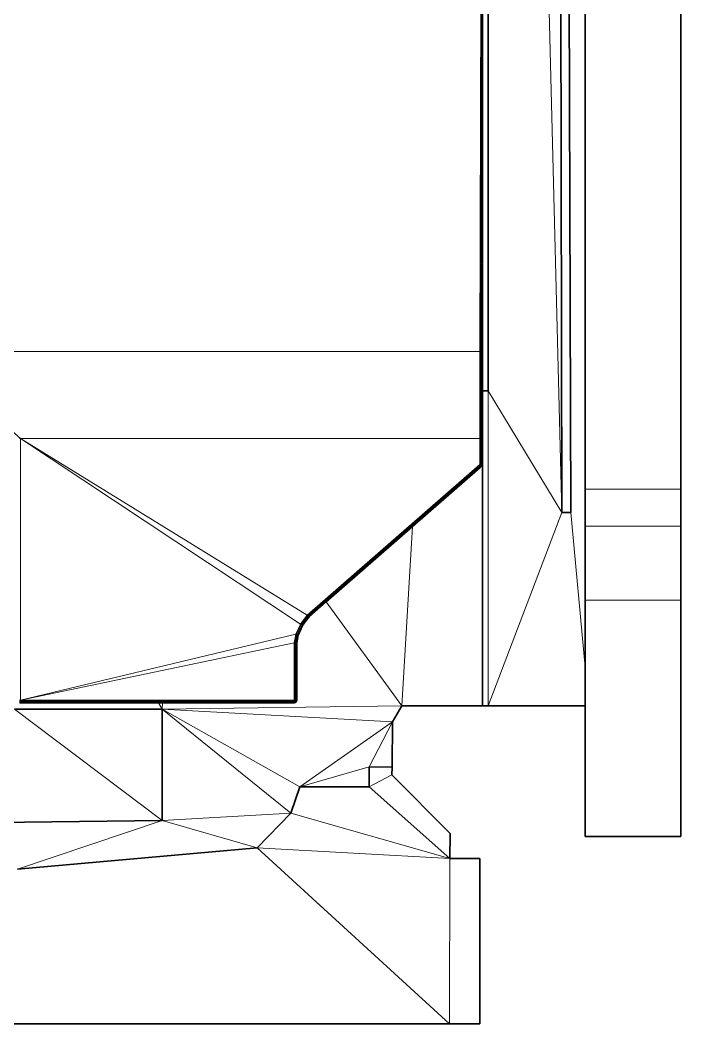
# Model space of a CAD drawing. Header units: inches. Extents: x 1 to 101, y 1 to 36.
# Drawn here: x 62.67 to 75.72, y 0.91 to 20.72 of the extents above; entities that cross this region are included whole.
import ezdxf

# ---------------------------------------------------------------- set-up
doc = ezdxf.new("R2010")
doc.units = ezdxf.units.IN
doc.header["$MEASUREMENT"] = 0
doc.layers.add('Default', color=7, linetype='Continuous')

msp = doc.modelspace()

# ---------------------------------------------------------------- linework, layer by layer
at = {"layer": 'Default', "color": 254, "lineweight": 0, "true_color": 0xcccccc, "transparency": 33554687}
for p, q in [((71.919, 34.162), (71.919, 13.4)), ((71.919, 13.4), (71.919, 34.162)), ((72.782, 34.162), (73.372, 11.001)), ((73.372, 11.001), (72.782, 34.162)), ((73.322, 34.162), (73.372, 11.001)), ((73.372, 11.001), (73.322, 34.162)), ((73.474, 34.162), (73.548, 11.003)), ((73.548, 11.003), (73.474, 34.162)), ((71.786, 30.051), (71.754, 14.177)), ((71.773, 14.177), (71.805, 29.951)), ((73.833, 30.068), (73.833, 11.466)), ((73.833, 11.466), (73.833, 30.068)), ((75.718, 29.968), (75.721, 11.466)), ((71.805, 21.89), (71.79, 14.177)), ((71.805, 16.515), (71.805, 21.89)), ((71.805, 14.625), (71.805, 16.515)), ((71.804, 14.177), (71.805, 14.625)), ((71.754, 14.177), (60.714, 14.177)), ((60.714, 14.177), (71.754, 14.177)), ((62.682, 12.464), (60.714, 14.177)), ((71.754, 14.177), (71.751, 12.464)), ((71.77, 12.464), (71.773, 14.177)), ((71.773, 14.177), (71.79, 14.177)), ((71.79, 14.177), (71.773, 14.177)), ((71.786, 12.464), (71.79, 14.177)), ((71.79, 14.177), (71.786, 12.464)), ((71.79, 14.177), (71.8, 14.177)), ((71.797, 12.464), (71.8, 14.177)), ((71.8, 14.177), (71.797, 12.464)), ((71.8, 14.177), (71.804, 14.177)), ((71.804, 14.177), (71.801, 12.464)), ((71.801, 12.464), (71.804, 14.177)), ((71.805, 13.402), (71.804, 14.177)), ((71.804, 14.177), (71.805, 13.402)), ((71.919, 13.4), (71.805, 13.402)), ((71.805, 13.402), (71.805, 7.188)), ((71.805, 7.188), (71.805, 13.402)), ((71.805, 13.402), (71.919, 13.4)), ((71.919, 13.4), (71.919, 7.188)), ((73.372, 11.001), (71.919, 13.4)), ((71.919, 7.188), (71.919, 13.4)), ((71.919, 13.4), (73.372, 11.001)), ((62.681, 7.297), (62.682, 12.464)), ((71.751, 12.464), (62.682, 12.464)), ((62.682, 12.464), (68.209, 8.802)), ((71.769, 11.955), (71.77, 12.464)), ((71.77, 12.464), (71.786, 12.464)), ((71.786, 12.464), (71.77, 12.464)), ((71.785, 11.961), (71.786, 12.464)), ((71.786, 12.464), (71.785, 11.961)), ((71.797, 12.464), (71.786, 12.464)), ((71.786, 12.464), (71.797, 12.464)), ((71.796, 11.965), (71.797, 12.464)), ((71.797, 12.464), (71.796, 11.965)), ((71.801, 12.464), (71.797, 12.464)), ((71.797, 12.464), (71.801, 12.464)), ((71.801, 12.464), (71.8, 11.967)), ((71.8, 11.967), (71.801, 12.464)), ((70.424, 10.729), (71.756, 11.893)), ((71.756, 11.893), (71.774, 11.906)), ((71.785, 11.961), (71.769, 11.955)), ((71.774, 11.906), (71.788, 11.924)), ((71.796, 11.965), (71.785, 11.961)), ((71.788, 11.924), (71.797, 11.945)), ((71.8, 11.967), (71.796, 11.965)), ((71.797, 11.945), (71.8, 11.967)), ((73.833, 11.466), (73.833, 10.733)), ((75.721, 11.466), (73.833, 11.466)), ((73.833, 10.733), (73.833, 11.466)), ((73.833, 11.466), (75.721, 11.466)), ((75.721, 11.466), (75.721, 10.733)), ((73.372, 11.001), (71.919, 7.188)), ((71.919, 7.188), (73.372, 11.001)), ((73.548, 11.003), (73.372, 11.001)), ((73.372, 11.001), (73.548, 11.003)), ((73.833, 7.952), (73.548, 11.003)), ((73.548, 11.003), (73.833, 7.952)), ((70.213, 7.188), (70.424, 10.729)), ((73.833, 10.733), (73.833, 9.27)), ((73.833, 9.27), (73.833, 10.733)), ((73.833, 10.733), (75.721, 10.733)), ((75.721, 10.733), (73.833, 10.733)), ((75.721, 10.733), (75.722, 9.27)), ((73.833, 9.27), (73.833, 7.952)), ((73.833, 7.952), (73.833, 9.27)), ((73.833, 9.27), (75.722, 9.27)), ((75.722, 9.27), (73.833, 9.27)), ((75.722, 9.27), (75.723, 4.608)), ((68.209, 8.802), (68.116, 8.601)), ((62.681, 7.297), (68.116, 8.601)), ((68.116, 8.601), (62.681, 7.297)), ((68.116, 8.601), (68.085, 8.433)), ((62.681, 7.297), (68.085, 8.433)), ((68.085, 8.433), (62.681, 7.297)), ((68.085, 8.433), (68.085, 7.297)), ((73.833, 7.952), (73.833, 7.188)), ((73.833, 7.188), (73.833, 7.952)), ((62.662, 7.251), (62.681, 7.247)), ((68.085, 7.297), (62.681, 7.297)), ((62.681, 7.262), (62.681, 7.278)), ((62.681, 7.278), (68.085, 7.278)), ((62.681, 7.251), (62.681, 7.262)), ((62.681, 7.262), (68.085, 7.262)), ((68.085, 7.262), (62.681, 7.262)), ((62.681, 7.247), (62.681, 7.251)), ((62.681, 7.251), (68.085, 7.251)), ((68.085, 7.251), (62.681, 7.251)), ((65.403, 7.247), (62.681, 7.247)), ((62.681, 7.247), (65.403, 7.247)), ((65.482, 7.247), (65.403, 7.247)), ((65.403, 7.247), (65.479, 7.124)), ((65.479, 7.124), (70.213, 7.188)), ((68.085, 7.247), (65.482, 7.247)), ((68.085, 7.278), (68.085, 7.262)), ((68.085, 7.262), (68.085, 7.251)), ((68.085, 7.251), (68.085, 7.247)), ((70.213, 7.188), (70.028, 6.873)), ((71.805, 7.188), (70.213, 7.188)), ((71.919, 7.188), (71.805, 7.188)), ((73.833, 7.188), (71.919, 7.188)), ((73.833, 4.608), (73.833, 7.188)), ((65.479, 7.124), (62.561, 7.124)), ((62.561, 7.124), (65.479, 7.124)), ((65.479, 4.925), (62.561, 7.124)), ((62.561, 7.124), (65.479, 4.925)), ((65.479, 7.124), (65.479, 4.925)), ((70.028, 6.873), (65.479, 7.124)), ((69.566, 5.982), (70.028, 6.873)), ((70.028, 6.873), (70.018, 5.98)), ((69.565, 5.59), (69.566, 5.982)), ((70.018, 5.98), (69.566, 5.982)), ((69.566, 5.982), (70.018, 5.98)), ((70.018, 5.98), (70.016, 5.824)), ((70.016, 5.824), (69.565, 5.59)), ((69.565, 5.59), (70.016, 5.824)), ((70.016, 5.824), (71.166, 4.666)), ((68.022, 5.067), (68.196, 5.59)), ((68.196, 5.59), (69.565, 5.59)), ((69.565, 5.59), (71.16, 4.176)), ((71.16, 4.176), (69.565, 5.59)), ((67.354, 4.387), (68.022, 5.067)), ((71.16, 4.176), (68.022, 5.067)), ((68.022, 5.067), (71.16, 4.176)), ((65.479, 4.925), (60.901, 4.87)), ((71.166, 4.666), (71.16, 4.176)), ((75.723, 4.608), (73.833, 4.608)), ((62.621, 3.963), (67.354, 4.387)), ((71.16, 4.176), (67.354, 4.387)), ((67.354, 4.387), (71.16, 4.176)), ((71.151, 0.911), (67.354, 4.387)), ((67.354, 4.387), (71.151, 0.911)), ((71.16, 4.176), (71.151, 0.911)), ((71.151, 0.911), (71.16, 4.176)), ((71.16, 4.176), (71.753, 4.176)), ((71.753, 4.176), (71.753, 0.911)), ((71.151, 0.911), (60.877, 0.911)), ((71.753, 0.911), (71.151, 0.911))]:
    msp.add_line(p, q, dxfattribs=at).dxf.unprotected_set("ltscale", 0)
at = {"layer": 'Default', "color": 7, "lineweight": 35, "ltscale": 5.401311, "transparency": 33554687}
for p, q in [((71.919, 13.4), (71.919, 34.162)), ((73.322, 34.162), (73.372, 11.001)), ((73.548, 11.003), (73.474, 34.162)), ((73.833, 11.466), (73.833, 30.068)), ((75.721, 11.466), (75.718, 29.968)), ((71.805, 21.89), (71.805, 16.515)), ((71.805, 16.515), (71.805, 14.625)), ((71.805, 14.625), (71.804, 14.177)), ((71.804, 14.177), (71.801, 12.464)), ((71.804, 14.177), (71.805, 13.402)), ((71.805, 13.402), (71.805, 7.188)), ((71.805, 13.402), (71.919, 13.4)), ((71.8, 11.967), (71.801, 12.464)), ((70.424, 10.729), (71.756, 11.893)), ((71.756, 11.893), (71.774, 11.906)), ((71.788, 11.924), (71.774, 11.906)), ((71.797, 11.945), (71.788, 11.924)), ((71.8, 11.967), (71.797, 11.945)), ((73.833, 10.733), (73.833, 11.466)), ((75.721, 10.733), (75.721, 11.466)), ((73.372, 11.001), (73.548, 11.003)), ((68.719, 9.24), (70.424, 10.729)), ((73.833, 10.733), (73.833, 9.27)), ((75.722, 9.27), (75.721, 10.733)), ((68.378, 8.943), (68.719, 9.24)), ((73.833, 9.27), (73.833, 7.952)), ((75.723, 4.608), (75.722, 9.27)), ((68.327, 8.875), (68.378, 8.943)), ((68.252, 8.776), (68.164, 8.585)), ((68.252, 8.776), (68.327, 8.875)), ((68.135, 8.428), (68.164, 8.585)), ((68.135, 7.297), (68.135, 8.428)), ((73.833, 7.952), (73.833, 7.188)), ((62.681, 7.247), (62.662, 7.251)), ((62.681, 7.247), (65.403, 7.247)), ((65.403, 7.247), (65.482, 7.247)), ((65.482, 7.247), (68.085, 7.247)), ((68.085, 7.247), (68.104, 7.251)), ((68.104, 7.251), (68.114, 7.257)), ((68.121, 7.262), (68.114, 7.257)), ((68.121, 7.262), (68.125, 7.269)), ((68.131, 7.278), (68.125, 7.269)), ((68.133, 7.288), (68.131, 7.278)), ((68.133, 7.288), (68.135, 7.297)), ((70.213, 7.188), (70.028, 6.873)), ((71.805, 7.188), (70.213, 7.188)), ((71.919, 7.188), (71.805, 7.188)), ((71.919, 7.188), (73.833, 7.188)), ((73.833, 7.188), (73.833, 4.608)), ((62.561, 7.124), (65.479, 7.124)), ((65.479, 7.124), (65.479, 4.925)), ((70.028, 6.873), (70.018, 5.98)), ((69.566, 5.982), (69.565, 5.59)), ((70.018, 5.98), (69.566, 5.982)), ((70.018, 5.98), (70.016, 5.824)), ((71.166, 4.666), (70.016, 5.824)), ((68.196, 5.59), (68.022, 5.067)), ((69.565, 5.59), (68.196, 5.59)), ((68.022, 5.067), (67.354, 4.387)), ((60.901, 4.87), (65.479, 4.925)), ((71.16, 4.176), (71.166, 4.666)), ((73.833, 4.608), (75.723, 4.608)), ((62.621, 3.963), (67.354, 4.387)), ((71.753, 4.176), (71.16, 4.176)), ((71.753, 4.176), (71.753, 0.911)), ((71.151, 0.911), (60.877, 0.911)), ((71.151, 0.911), (71.753, 0.911))]:
    msp.add_line(p, q, dxfattribs=at)
at = {"layer": 'Default', "color": 7, "lineweight": 15, "ltscale": 5.401311, "transparency": 33554687}
for p, q in [((73.372, 11.001), (72.782, 34.162)), ((71.786, 30.051), (71.754, 14.177)), ((71.805, 29.951), (71.773, 14.177)), ((71.805, 21.89), (71.79, 14.177)), ((71.8, 14.177), (71.805, 16.515)), ((71.754, 14.177), (60.714, 14.177)), ((60.714, 14.177), (62.682, 12.464)), ((71.751, 12.464), (71.754, 14.177)), ((71.754, 14.177), (71.773, 14.177)), ((71.773, 14.177), (71.77, 12.464)), ((71.773, 14.177), (71.79, 14.177)), ((71.79, 14.177), (71.786, 12.464)), ((71.79, 14.177), (71.8, 14.177)), ((71.797, 12.464), (71.8, 14.177)), ((71.804, 14.177), (71.8, 14.177)), ((71.919, 13.4), (71.919, 7.188)), ((71.919, 13.4), (73.372, 11.001)), ((62.682, 12.464), (62.663, 12.464)), ((62.681, 7.297), (62.682, 12.464)), ((62.682, 12.464), (71.751, 12.464)), ((68.342, 8.978), (62.682, 12.464)), ((62.682, 12.464), (68.209, 8.802)), ((71.75, 11.947), (71.751, 12.464)), ((71.751, 12.464), (71.77, 12.464)), ((71.77, 12.464), (71.769, 11.955)), ((71.77, 12.464), (71.786, 12.464)), ((71.786, 12.464), (71.785, 11.961)), ((71.786, 12.464), (71.797, 12.464)), ((71.797, 12.464), (71.796, 11.965)), ((71.801, 12.464), (71.797, 12.464)), ((68.342, 8.978), (71.75, 11.947)), ((68.355, 8.965), (71.752, 11.926)), ((68.367, 8.953), (71.754, 11.909)), ((68.376, 8.945), (71.755, 11.897)), ((71.769, 11.955), (71.75, 11.947)), ((71.752, 11.926), (71.75, 11.947)), ((71.752, 11.926), (71.77, 11.935)), ((71.754, 11.909), (71.752, 11.926)), ((71.754, 11.909), (71.769, 11.918)), ((71.755, 11.897), (71.754, 11.909)), ((71.773, 11.91), (71.755, 11.897)), ((71.755, 11.897), (71.756, 11.893)), ((71.785, 11.961), (71.769, 11.955)), ((71.77, 11.935), (71.769, 11.955)), ((71.769, 11.918), (71.77, 11.935)), ((71.769, 11.918), (71.781, 11.928)), ((71.773, 11.91), (71.769, 11.918)), ((71.77, 11.935), (71.784, 11.943)), ((71.786, 11.925), (71.773, 11.91)), ((71.774, 11.906), (71.773, 11.91)), ((71.781, 11.928), (71.784, 11.943)), ((71.786, 11.925), (71.781, 11.928)), ((71.784, 11.943), (71.785, 11.961)), ((71.784, 11.943), (71.793, 11.944)), ((71.796, 11.965), (71.785, 11.961)), ((71.793, 11.944), (71.786, 11.925)), ((71.788, 11.924), (71.786, 11.925)), ((71.796, 11.965), (71.793, 11.944)), ((71.793, 11.944), (71.797, 11.945)), ((71.796, 11.965), (71.8, 11.967)), ((73.833, 11.466), (75.721, 11.466)), ((73.372, 11.001), (71.919, 7.188)), ((73.833, 7.952), (73.548, 11.003)), ((70.213, 7.188), (70.424, 10.729)), ((73.833, 10.733), (75.721, 10.733)), ((75.722, 9.27), (73.833, 9.27)), ((68.209, 8.802), (68.342, 8.978)), ((68.225, 8.792), (68.355, 8.965)), ((68.24, 8.783), (68.367, 8.953)), ((68.249, 8.778), (68.376, 8.945)), ((68.342, 8.978), (68.355, 8.965)), ((68.355, 8.965), (68.367, 8.953)), ((68.367, 8.953), (68.376, 8.945)), ((68.376, 8.945), (68.378, 8.943)), ((68.116, 8.601), (68.209, 8.802)), ((68.134, 8.595), (68.225, 8.792)), ((68.15, 8.59), (68.24, 8.783)), ((68.161, 8.587), (68.249, 8.778)), ((68.209, 8.802), (68.225, 8.792)), ((68.225, 8.792), (68.24, 8.783)), ((68.24, 8.783), (68.249, 8.778)), ((68.249, 8.778), (68.252, 8.776)), ((68.116, 8.601), (62.681, 7.297)), ((68.085, 8.433), (68.116, 8.601)), ((68.104, 8.431), (68.134, 8.595)), ((68.134, 8.595), (68.116, 8.601)), ((68.121, 8.43), (68.15, 8.59)), ((68.132, 8.429), (68.161, 8.587)), ((68.15, 8.59), (68.134, 8.595)), ((68.161, 8.587), (68.15, 8.59)), ((68.164, 8.585), (68.161, 8.587)), ((62.681, 7.297), (68.085, 8.433)), ((68.085, 8.433), (68.085, 7.297)), ((68.085, 8.433), (68.104, 8.431)), ((68.104, 7.297), (68.104, 8.431)), ((68.104, 8.431), (68.121, 8.43)), ((68.121, 7.297), (68.121, 8.43)), ((68.121, 8.43), (68.132, 8.429)), ((68.131, 7.297), (68.132, 8.429)), ((68.132, 8.429), (68.135, 8.428)), ((62.662, 7.297), (62.681, 7.297)), ((62.662, 7.279), (62.681, 7.278)), ((62.681, 7.251), (62.662, 7.255)), ((62.664, 7.263), (62.681, 7.262)), ((68.085, 7.297), (62.681, 7.297)), ((62.681, 7.297), (62.681, 7.278)), ((62.681, 7.278), (62.681, 7.262)), ((62.681, 7.278), (68.085, 7.278)), ((62.681, 7.262), (62.681, 7.251)), ((62.681, 7.262), (68.085, 7.262)), ((62.681, 7.247), (62.681, 7.251)), ((62.681, 7.251), (68.085, 7.251)), ((65.479, 7.124), (65.482, 7.247)), ((70.213, 7.188), (65.479, 7.124)), ((68.085, 7.278), (68.085, 7.297)), ((68.085, 7.297), (68.104, 7.297)), ((68.085, 7.278), (68.104, 7.279)), ((68.085, 7.262), (68.085, 7.278)), ((68.085, 7.262), (68.102, 7.263)), ((68.085, 7.251), (68.085, 7.262)), ((68.104, 7.255), (68.085, 7.251)), ((68.085, 7.251), (68.085, 7.247)), ((68.102, 7.263), (68.104, 7.279)), ((68.102, 7.263), (68.115, 7.267)), ((68.104, 7.255), (68.102, 7.263)), ((68.104, 7.279), (68.104, 7.297)), ((68.104, 7.297), (68.121, 7.297)), ((68.104, 7.279), (68.119, 7.28)), ((68.119, 7.263), (68.104, 7.255)), ((68.104, 7.251), (68.104, 7.255)), ((68.115, 7.267), (68.119, 7.28)), ((68.119, 7.263), (68.115, 7.267)), ((68.119, 7.28), (68.121, 7.297)), ((68.119, 7.28), (68.128, 7.279)), ((68.128, 7.279), (68.119, 7.263)), ((68.121, 7.262), (68.119, 7.263)), ((68.121, 7.297), (68.131, 7.297)), ((68.131, 7.297), (68.128, 7.279)), ((68.128, 7.279), (68.131, 7.278)), ((68.135, 7.297), (68.131, 7.297)), ((65.479, 4.925), (62.561, 7.124)), ((68.196, 5.59), (65.479, 7.124)), ((68.196, 5.59), (70.028, 6.873)), ((69.566, 5.982), (68.196, 5.59)), ((70.016, 5.824), (69.565, 5.59)), ((69.565, 5.59), (71.16, 4.176)), ((68.022, 5.067), (65.479, 4.925)), ((68.022, 5.067), (71.16, 4.176)), ((65.479, 4.925), (62.621, 3.963)), ((71.16, 4.176), (67.354, 4.387)), ((67.354, 4.387), (71.151, 0.911)), ((71.16, 4.176), (71.151, 0.911))]:
    msp.add_line(p, q, dxfattribs=at)
at = {"layer": 'Default', "color": 9, "lineweight": 0, "true_color": 0xc9c9c9, "transparency": 33554687}
for p, q in [((71.754, 14.177), (71.786, 30.051)), ((71.805, 29.951), (71.773, 14.177)), ((71.751, 12.464), (71.754, 14.177)), ((71.754, 14.177), (71.773, 14.177)), ((71.773, 14.177), (71.754, 14.177)), ((71.773, 14.177), (71.77, 12.464)), ((71.75, 11.947), (71.751, 12.464)), ((71.751, 12.464), (71.77, 12.464)), ((71.77, 12.464), (71.751, 12.464)), ((71.77, 12.464), (71.769, 11.955)), ((68.342, 8.978), (71.75, 11.947)), ((71.752, 11.926), (68.355, 8.965)), ((71.769, 11.955), (71.75, 11.947)), ((71.75, 11.947), (71.752, 11.926)), ((68.209, 8.802), (68.342, 8.978)), ((68.355, 8.965), (68.225, 8.792)), ((68.355, 8.965), (68.342, 8.978)), ((68.342, 8.978), (68.355, 8.965)), ((68.116, 8.601), (68.209, 8.802)), ((68.225, 8.792), (68.134, 8.595)), ((68.209, 8.802), (68.225, 8.792)), ((68.225, 8.792), (68.209, 8.802)), ((68.085, 8.433), (68.116, 8.601)), ((68.134, 8.595), (68.104, 8.431)), ((68.116, 8.601), (68.134, 8.595)), ((68.134, 8.595), (68.116, 8.601)), ((68.085, 7.297), (68.085, 8.433)), ((68.085, 8.433), (68.104, 8.431)), ((68.104, 8.431), (68.085, 8.433)), ((68.104, 8.431), (68.104, 7.297)), ((62.681, 7.278), (62.681, 7.297)), ((62.681, 7.297), (68.085, 7.297)), ((68.085, 7.278), (62.681, 7.278)), ((68.085, 7.297), (68.085, 7.278)), ((68.104, 7.297), (68.085, 7.297))]:
    msp.add_line(p, q, dxfattribs=at).dxf.unprotected_set("ltscale", 0)
at = {"layer": 'Default', "color": 253, "lineweight": 0, "true_color": 0xb5b5b5, "transparency": 33554687}
for p, q in [((71.79, 14.177), (71.805, 21.89)), ((71.805, 21.89), (71.805, 16.515)), ((71.8, 14.177), (71.805, 16.515)), ((71.805, 16.515), (71.8, 14.177)), ((71.805, 16.515), (71.805, 14.625)), ((71.805, 14.625), (71.804, 14.177)), ((71.8, 14.177), (71.79, 14.177)), ((71.804, 14.177), (71.8, 14.177)), ((68.161, 8.587), (68.249, 8.778)), ((68.252, 8.776), (68.164, 8.585)), ((68.249, 8.778), (68.252, 8.776)), ((68.164, 8.585), (68.161, 8.587))]:
    msp.add_line(p, q, dxfattribs=at).dxf.unprotected_set("ltscale", 0)
at = {"layer": 'Default', "color": 253, "lineweight": 0, "true_color": 0xa3a3a3, "transparency": 33554687}
for p, q in [((60.714, 14.177), (62.682, 12.464)), ((62.682, 12.464), (62.663, 12.464))]:
    msp.add_line(p, q, dxfattribs=at).dxf.unprotected_set("ltscale", 0)
at = {"layer": 'Default', "color": 251, "lineweight": 0, "true_color": 0x6b6b6b, "transparency": 33554687}
for p, q in [((62.663, 12.464), (62.682, 12.464)), ((62.682, 12.464), (62.681, 7.297)), ((62.681, 7.297), (62.662, 7.297))]:
    msp.add_line(p, q, dxfattribs=at).dxf.unprotected_set("ltscale", 0)
at = {"layer": 'Default', "color": 9, "lineweight": 0, "true_color": 0xcbcbcb, "transparency": 33554687}
for p, q in [((68.342, 8.978), (62.682, 12.464)), ((62.682, 12.464), (71.751, 12.464)), ((68.209, 8.802), (62.682, 12.464)), ((62.682, 12.464), (68.342, 8.978)), ((71.751, 12.464), (71.75, 11.947)), ((71.75, 11.947), (68.342, 8.978)), ((68.355, 8.965), (71.752, 11.926)), ((68.367, 8.953), (71.754, 11.909)), ((71.754, 11.909), (68.367, 8.953)), ((71.755, 11.897), (68.376, 8.945)), ((71.752, 11.926), (71.754, 11.909)), ((71.754, 11.909), (71.755, 11.897)), ((68.719, 9.24), (70.424, 10.729)), ((70.424, 10.729), (70.213, 7.188)), ((68.378, 8.943), (68.719, 9.24)), ((70.213, 7.188), (68.719, 9.24)), ((68.719, 9.24), (70.213, 7.188)), ((68.342, 8.978), (68.209, 8.802)), ((68.225, 8.792), (68.355, 8.965)), ((68.24, 8.783), (68.367, 8.953)), ((68.367, 8.953), (68.24, 8.783)), ((68.249, 8.778), (68.376, 8.945)), ((68.376, 8.945), (68.249, 8.778)), ((68.378, 8.943), (68.327, 8.875)), ((68.327, 8.875), (68.378, 8.943)), ((68.367, 8.953), (68.355, 8.965)), ((68.355, 8.965), (68.367, 8.953)), ((68.367, 8.953), (68.376, 8.945)), ((68.376, 8.945), (68.367, 8.953)), ((68.376, 8.945), (68.378, 8.943)), ((68.134, 8.595), (68.225, 8.792)), ((68.15, 8.59), (68.24, 8.783)), ((68.24, 8.783), (68.15, 8.59)), ((68.249, 8.778), (68.161, 8.587)), ((68.164, 8.585), (68.252, 8.776)), ((68.225, 8.792), (68.24, 8.783)), ((68.24, 8.783), (68.225, 8.792)), ((68.24, 8.783), (68.249, 8.778)), ((68.249, 8.778), (68.24, 8.783)), ((68.252, 8.776), (68.249, 8.778)), ((68.327, 8.875), (68.252, 8.776)), ((68.252, 8.776), (68.327, 8.875)), ((68.104, 8.431), (68.134, 8.595)), ((68.121, 8.43), (68.15, 8.59)), ((68.15, 8.59), (68.121, 8.43)), ((68.132, 8.429), (68.161, 8.587)), ((68.161, 8.587), (68.132, 8.429)), ((68.134, 8.595), (68.15, 8.59)), ((68.15, 8.59), (68.134, 8.595)), ((68.135, 8.428), (68.164, 8.585)), ((68.164, 8.585), (68.135, 8.428)), ((68.161, 8.587), (68.15, 8.59)), ((68.15, 8.59), (68.161, 8.587)), ((68.161, 8.587), (68.164, 8.585)), ((68.104, 7.297), (68.104, 8.431)), ((68.104, 8.431), (68.121, 8.43)), ((68.121, 8.43), (68.104, 8.431)), ((68.121, 7.297), (68.121, 8.43)), ((68.121, 8.43), (68.132, 8.429)), ((68.132, 8.429), (68.121, 8.43)), ((68.121, 8.43), (68.121, 7.297)), ((68.131, 7.297), (68.132, 8.429)), ((68.132, 8.429), (68.131, 7.297)), ((68.135, 8.428), (68.132, 8.429)), ((68.132, 8.429), (68.135, 8.428)), ((68.135, 7.297), (68.135, 8.428)), ((68.135, 8.428), (68.135, 7.297)), ((65.403, 7.247), (65.482, 7.247)), ((65.479, 7.124), (65.403, 7.247)), ((65.479, 7.124), (65.482, 7.247)), ((65.482, 7.247), (65.479, 7.124)), ((70.213, 7.188), (65.479, 7.124)), ((65.482, 7.247), (68.085, 7.247)), ((68.085, 7.247), (68.104, 7.251)), ((68.121, 7.297), (68.104, 7.297)), ((68.104, 7.251), (68.114, 7.257)), ((68.114, 7.257), (68.121, 7.262)), ((68.131, 7.297), (68.121, 7.297)), ((68.121, 7.262), (68.125, 7.269)), ((68.125, 7.269), (68.131, 7.278)), ((68.135, 7.297), (68.131, 7.297)), ((68.131, 7.278), (68.133, 7.288)), ((68.133, 7.288), (68.135, 7.297)), ((65.479, 4.925), (65.479, 7.124)), ((65.479, 7.124), (68.022, 5.067)), ((68.196, 5.59), (65.479, 7.124)), ((65.479, 7.124), (70.028, 6.873)), ((65.479, 7.124), (68.196, 5.59)), ((68.022, 5.067), (65.479, 7.124)), ((68.196, 5.59), (70.028, 6.873)), ((70.028, 6.873), (68.196, 5.59)), ((70.028, 6.873), (69.566, 5.982)), ((68.196, 5.59), (69.566, 5.982)), ((69.566, 5.982), (68.196, 5.59)), ((69.566, 5.982), (69.565, 5.59)), ((68.196, 5.59), (68.022, 5.067)), ((69.565, 5.59), (68.196, 5.59)), ((68.022, 5.067), (65.479, 4.925)), ((65.479, 4.925), (68.022, 5.067)), ((68.022, 5.067), (67.354, 4.387)), ((60.901, 4.87), (65.479, 4.925)), ((62.621, 3.963), (65.479, 4.925)), ((65.479, 4.925), (62.621, 3.963)), ((67.354, 4.387), (65.479, 4.925)), ((65.479, 4.925), (67.354, 4.387)), ((67.354, 4.387), (62.621, 3.963))]:
    msp.add_line(p, q, dxfattribs=at).dxf.unprotected_set("ltscale", 0)
at = {"layer": 'Default', "color": 253, "lineweight": 0, "true_color": 0xb3b3b3, "transparency": 33554687}
for p, q in [((68.376, 8.945), (71.755, 11.897)), ((71.756, 11.893), (70.424, 10.729)), ((71.755, 11.897), (71.756, 11.893)), ((70.424, 10.729), (68.719, 9.24)), ((68.719, 9.24), (68.378, 8.943)), ((68.378, 8.943), (68.376, 8.945))]:
    msp.add_line(p, q, dxfattribs=at).dxf.unprotected_set("ltscale", 0)

doc.saveas('drawing.dxf')
